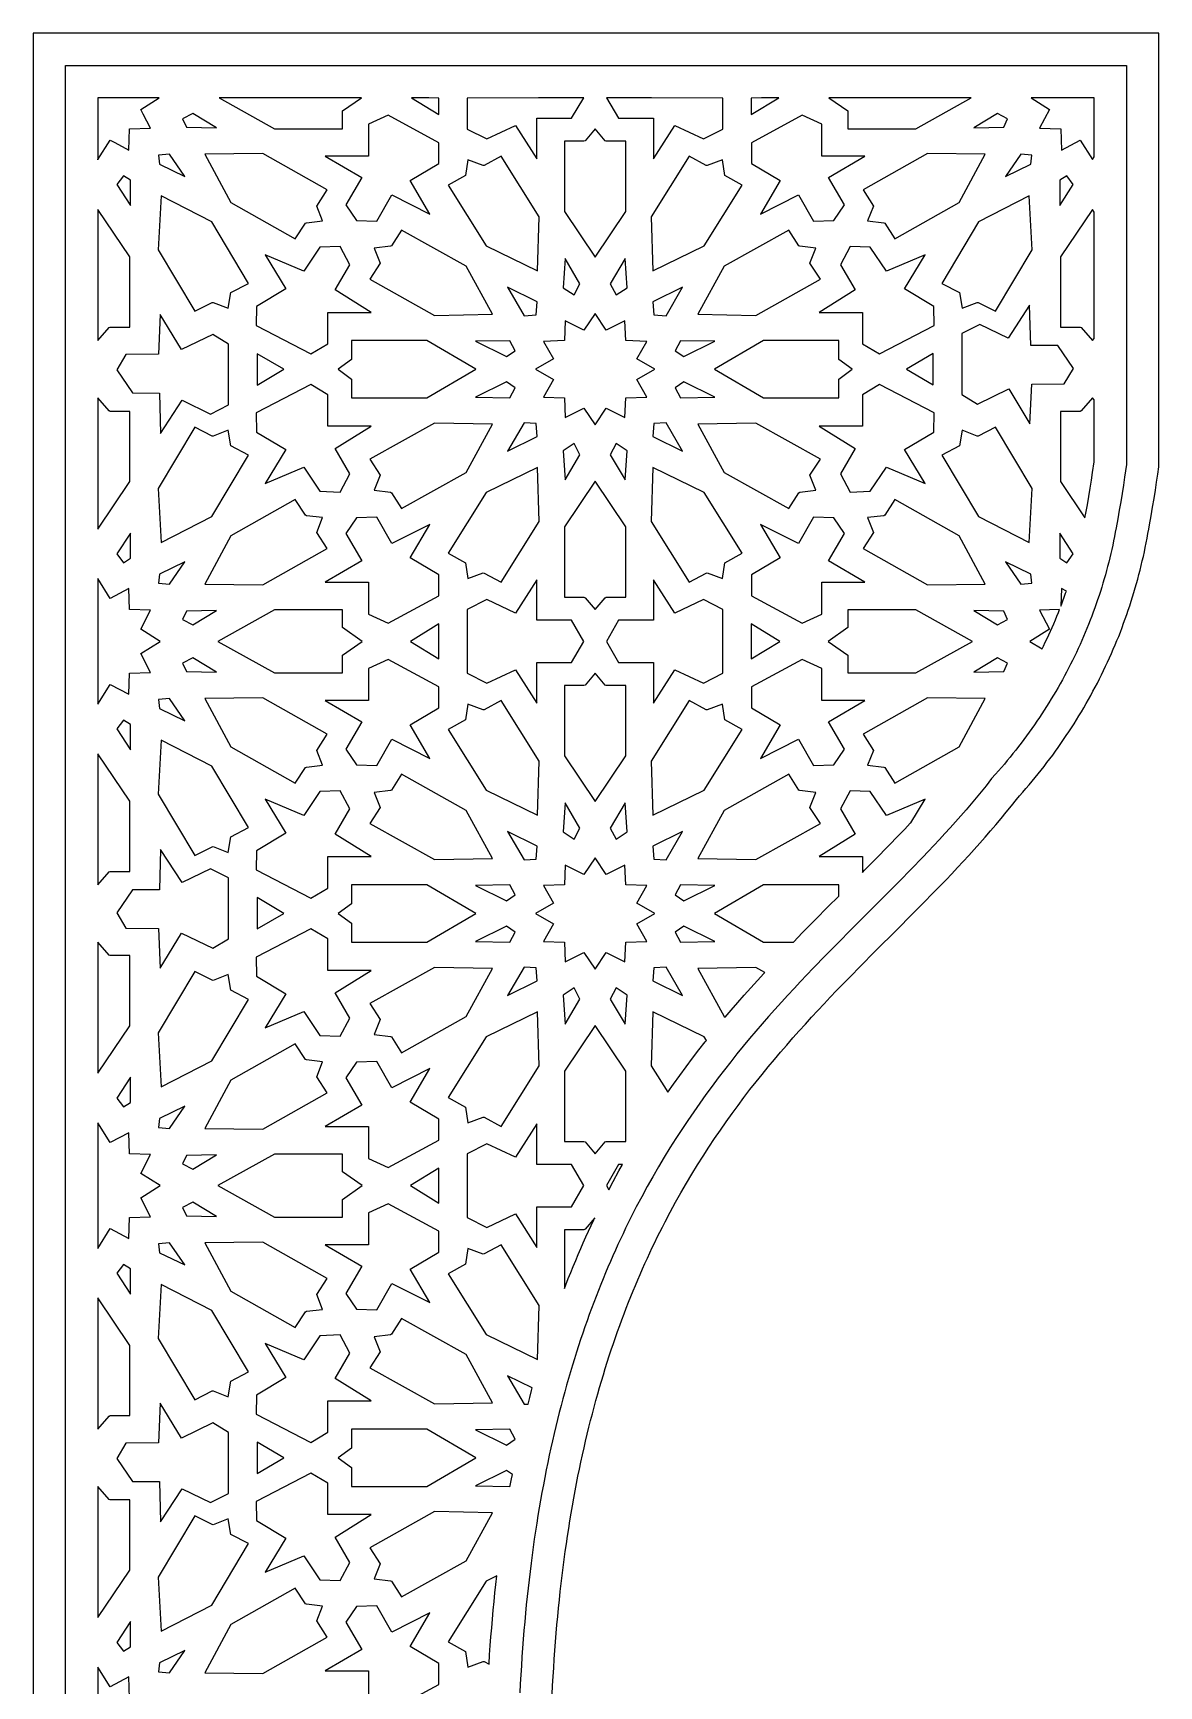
# Model space of a CAD drawing. Extents: x -522 to 521, y -590 to 590.
# Drawn here: x -522 to 0, y -176 to 590 of the extents above; entities that cross this region are included whole.
import ezdxf

# ---------------------------------------------------------------- set-up
doc = ezdxf.new("R2010")
doc.units = 0
doc.layers.add('LAYER_1', color=18, linetype='CONTINUOUS')
doc.layers.add('LAYER_2', color=150, linetype='CONTINUOUS')

msp = doc.modelspace()

# ---------------------------------------------------------------- linework, layer by layer
at = {"layer": 'LAYER_1'}
msp.add_lwpolyline([(-281.55, -179.66), (-281.34, -175.51), (-281.11, -171.39), (-280.87, -167.31), (-280.6, -163.25), (-280.32, -159.23), (-280.02, -155.25), (-279.69, -151.29), (-279.36, -147.37), (-279, -143.47), (-278.62, -139.61), (-278.23, -135.78), (-277.82, -131.98), (-277.39, -128.22), (-276.94, -124.48), (-276.48, -120.77), (-276, -117.1), (-275.5, -113.45), (-274.99, -109.83), (-274.45, -106.25), (-273.9, -102.69), (-273.34, -99.16), (-272.76, -95.66), (-272.16, -92.19), (-271.54, -88.75), (-270.91, -85.33), (-270.26, -81.95), (-269.6, -78.59), (-268.92, -75.26), (-268.23, -71.96), (-267.52, -68.69), (-266.79, -65.44), (-266.05, -62.23), (-265.3, -59.04), (-264.52, -55.87), (-263.74, -52.73), (-262.94, -49.62), (-262.12, -46.54), (-261.29, -43.48), (-260.45, -40.45), (-259.59, -37.44), (-258.72, -34.46), (-257.84, -31.51), (-256.94, -28.58), (-256.02, -25.67), (-255.1, -22.79), (-254.16, -19.94), (-253.21, -17.11), (-252.24, -14.3), (-251.26, -11.52), (-250.27, -8.77), (-249.27, -6.04), (-248.25, -3.33), (-247.23, -0.64), (-246.19, 2.02), (-245.14, 4.66), (-244.08, 7.27), (-243, 9.86), (-241.92, 12.43), (-240.82, 14.98), (-239.71, 17.5), (-238.6, 20), (-237.47, 22.48), (-236.33, 24.94), (-235.18, 27.37), (-234.02, 29.79), (-232.85, 32.18), (-231.67, 34.55), (-230.49, 36.9), (-229.27, 39.27), (-226.87, 43.83), (-224.41, 48.35), (-221.92, 52.79), (-219.4, 57.15), (-216.85, 61.44), (-214.26, 65.65), (-211.65, 69.79), (-209.01, 73.86), (-206.35, 77.86), (-203.66, 81.8), (-200.95, 85.67), (-198.22, 89.47), (-195.47, 93.22), (-192.7, 96.91), (-189.92, 100.54), (-187.11, 104.11), (-184.3, 107.63), (-181.47, 111.1), (-178.62, 114.52), (-175.77, 117.89), (-172.91, 121.22), (-170.04, 124.5), (-167.16, 127.74), (-164.28, 130.94), (-161.39, 134.1), (-158.5, 137.22), (-155.61, 140.31), (-152.72, 143.37), (-149.81, 146.41), (-144.04, 152.37), (-138.28, 158.24), (-132.54, 164.03), (-121.17, 175.41), (-115.56, 181.03), (-110.01, 186.63), (-104.53, 192.21), (-99.11, 197.81), (-96.45, 200.59), (-93.81, 203.39), (-91.19, 206.2), (-88.59, 209.01), (-86.02, 211.84), (-83.48, 214.68), (-80.96, 217.53), (-78.47, 220.39), (-76.02, 223.27), (-73.59, 226.17), (-71.2, 229.09), (-68.84, 232.03), (-66.51, 234.99), (-65.02, 236.65), (-63.55, 238.32), (-62.09, 239.99), (-60.65, 241.68), (-59.22, 243.38), (-57.81, 245.09), (-56.42, 246.81), (-55.04, 248.53), (-53.68, 250.27), (-52.34, 252.02), (-51.01, 253.78), (-49.7, 255.55), (-48.4, 257.33), (-47.13, 259.11), (-45.87, 260.91), (-44.62, 262.72), (-43.4, 264.53), (-42.19, 266.35), (-40.99, 268.19), (-39.82, 270.03), (-38.66, 271.88), (-37.52, 273.74), (-36.39, 275.61), (-35.29, 277.48), (-34.2, 279.37), (-33.12, 281.26), (-32.07, 283.16), (-31.03, 285.07), (-30.01, 286.98), (-29.01, 288.91), (-28.02, 290.84), (-27.05, 292.78), (-26.1, 294.72), (-25.17, 296.68), (-24.25, 298.64), (-23.35, 300.6), (-22.47, 302.58), (-21.61, 304.56), (-20.77, 306.55), (-19.94, 308.54), (-19.13, 310.54), (-18.34, 312.55), (-17.57, 314.57), (-16.82, 316.59), (-16.08, 318.61), (-15.36, 320.64), (-14.66, 322.68), (-13.98, 324.73), (-13.32, 326.78), (-12.67, 328.83), (-12.05, 330.89), (-11.44, 332.96), (-10.85, 335.03), (-10.28, 337.1), (-9.72, 339.18), (-9.19, 341.27), (-8.67, 343.36), (-8.18, 345.46), (-7.7, 347.56), (-7.24, 349.66), (-6.8, 351.77), (-6.38, 353.88), (-5.98, 356), (-5.59, 358.12), (-5.2, 360.19), (-4.82, 362.25), (-4.09, 366.34), (-3.39, 370.37), (-2.74, 374.33), (-2.12, 378.21), (-1.54, 381.97), (-0.99, 385.6), (-0.47, 389.09), (-0.47, 590.02), (-522.05, 590.02), (-522.05, -584.03)], dxfattribs=at)
for points in [[(-491.99, 531.4), (-486.36, 540.44), (-484.14, 539.25), (-477.72, 535.83), (-477.38, 545.64), (-467.57, 545.98), (-470.99, 552.44), (-472.17, 554.67), (-463.64, 560.02), (-491.99, 560.02)], [(-410.15, 545.71), (-378.71, 545.71), (-378.71, 553.97), (-369.97, 560.02), (-435.84, 560.02)], [(-334.02, 552.22), (-334.02, 559.85), (-338.74, 560.02), (-346.74, 560.02)], [(-320.89, 559.85), (-320.89, 545.57), (-311.89, 540.97), (-298.56, 547.24), (-288.62, 531.79), (-288.62, 550.62), (-272.55, 550.62), (-266.96, 560.02), (-287.86, 560.02)], [(-250.78, 550.62), (-234.7, 550.62), (-234.7, 531.79), (-224.76, 547.24), (-211.43, 540.97), (-202.43, 545.57), (-202.43, 559.85), (-235.52, 560.02), (-256.37, 560.02)], [(-189.31, 559.85), (-189.31, 552.22), (-176.58, 560.02), (-184.58, 560.02)], [(-144.61, 553.97), (-144.61, 545.71), (-113.17, 545.71), (-87.49, 560.02), (-153.36, 560.02)], [(-51.15, 554.67), (-55.76, 545.98), (-45.95, 545.64), (-45.61, 535.83), (-36.96, 540.44), (-31.32, 531.39), (-30.47, 532.75), (-30.47, 560.02), (-59.69, 560.02)], [(-452.76, 550.26), (-451.03, 546.4), (-437.11, 546.1), (-448.03, 552.76)], [(-366.69, 547.79), (-366.69, 533.02), (-386.65, 533.02), (-369.72, 523.03), (-377.15, 510.44), (-372.17, 503.2), (-362.82, 502.8), (-355.84, 515.07), (-338.24, 506.16), (-347.35, 521.68), (-334.03, 529.57), (-334.03, 539.24), (-357.61, 551.94)], [(-189.3, 539.24), (-189.3, 529.57), (-175.98, 521.68), (-185.09, 506.16), (-167.49, 515.07), (-160.51, 502.8), (-151.15, 503.2), (-146.18, 510.44), (-153.61, 523.03), (-136.67, 533.02), (-156.64, 533.02), (-156.64, 547.79), (-165.72, 551.94)], [(-86.22, 546.1), (-72.3, 546.4), (-70.57, 550.26), (-75.3, 552.76)], [(-266.35, 540.13), (-266.82, 539.92), (-275.9, 539.92), (-275.9, 507.36), (-261.66, 486.12), (-247.43, 507.36), (-247.43, 539.92), (-256.51, 539.92), (-256.98, 540.13), (-261.66, 545.67)], [(-492.05, 531.32), (-492.05, 531.32), (-491.99, 531.37), (-491.99, 531.4)], [(-463.94, 533.41), (-463.49, 529.27), (-451.75, 523.6), (-458.91, 533.9)], [(-442.42, 533.9), (-430.37, 511.53), (-400.55, 494.63), (-395.84, 501.88), (-395.4, 502.15), (-387.92, 503.02), (-390.65, 509.88), (-385.79, 517.36), (-415.59, 534.25)], [(-313.09, 528.71), (-313.6, 528.67), (-320.64, 531.23), (-321.73, 523.98), (-329.81, 519.55), (-312.2, 491.46), (-288.41, 479.85), (-287.63, 504.89), (-305.25, 533)], [(-235.7, 504.89), (-234.91, 479.85), (-211.13, 491.46), (-193.51, 519.55), (-201.59, 523.98), (-202.68, 531.23), (-209.72, 528.67), (-210.24, 528.71), (-218.08, 533)], [(-137.54, 517.36), (-132.68, 509.88), (-135.41, 503.02), (-127.92, 502.15), (-127.49, 501.88), (-122.78, 494.63), (-92.96, 511.53), (-80.91, 533.9), (-107.73, 534.25)], [(-71.58, 523.6), (-59.84, 529.27), (-59.39, 533.41), (-64.42, 533.9)], [(-483.18, 519.79), (-476.96, 510.17), (-476.93, 521.83), (-480.18, 523.91)], [(-46.4, 521.83), (-46.36, 510.17), (-40.15, 519.79), (-43.15, 523.91)], [(-464.06, 489.55), (-447.07, 461.11), (-439.14, 465.24), (-438.62, 465.27), (-431.64, 462.57), (-430.39, 469.8), (-422.21, 474.06), (-439.19, 502.5), (-462.71, 514.57)], [(-84.13, 502.5), (-101.12, 474.06), (-92.94, 469.8), (-91.68, 462.57), (-84.7, 465.27), (-84.19, 465.24), (-76.26, 461.11), (-59.27, 489.55), (-60.62, 514.57)], [(-492, 447.53), (-486.84, 453.61), (-486.37, 453.82), (-477.29, 453.82), (-477.29, 486.38), (-491.99, 508.32)], [(-46.04, 486.38), (-46.04, 453.82), (-36.96, 453.82), (-36.49, 453.61), (-31.32, 447.53), (-30.47, 448.53), (-30.47, 507.06), (-31.32, 508.32)], [(-356.06, 491.49), (-356.5, 491.22), (-363.98, 490.29), (-361.2, 483.45), (-366, 475.94), (-336.07, 459.25), (-309.25, 459.77), (-321.47, 482.07), (-351.41, 498.77)], [(-201.86, 482.07), (-214.08, 459.77), (-187.26, 459.25), (-157.33, 475.94), (-162.13, 483.45), (-159.35, 490.29), (-166.83, 491.22), (-167.27, 491.49), (-171.92, 498.77)], [(-389.13, 490.8), (-396.61, 479.71), (-414.57, 487.23), (-404.92, 471.5), (-418.5, 463.38), (-418.67, 454.48), (-393.42, 441.37), (-385.5, 446.09), (-385.5, 460.63), (-365.46, 460.63), (-382.17, 471.03), (-375.27, 482.72), (-379.75, 491.19)], [(-148.06, 482.72), (-141.16, 471.03), (-157.87, 460.63), (-137.83, 460.63), (-137.83, 446.09), (-129.9, 441.37), (-104.66, 454.48), (-104.83, 463.38), (-118.41, 471.5), (-108.75, 487.23), (-126.72, 479.71), (-134.2, 490.8), (-143.58, 491.19)], [(-276.52, 472.06), (-271.44, 468.78), (-268.68, 473.9), (-275.51, 485.59)], [(-254.65, 473.9), (-251.89, 468.78), (-246.81, 472.06), (-247.81, 485.59)], [(-294.5, 459.08), (-288.92, 459.47), (-288.47, 465.48), (-302.2, 472.31)], [(-234.86, 465.48), (-234.41, 459.47), (-228.82, 459.08), (-221.13, 472.31)], [(-463.93, 441.22), (-479.01, 441.08), (-483.27, 434.02), (-476.02, 423.33), (-463.46, 423.25), (-462.96, 404.58), (-452.96, 419.97), (-439.81, 413.52), (-431.54, 417.78), (-431.54, 445.95), (-438.84, 450.42), (-453.24, 443.4), (-463.09, 459.58)], [(-266.85, 452.36), (-275.49, 456.66), (-275.83, 447.52), (-285.61, 447.2), (-281.01, 439.13), (-289.31, 434.29), (-281.01, 429.45), (-285.61, 421.38), (-275.83, 421.06), (-275.49, 411.92), (-266.85, 416.22), (-261.66, 408.46), (-256.48, 416.22), (-247.84, 411.92), (-247.5, 421.06), (-237.72, 421.38), (-242.32, 429.45), (-234.02, 434.29), (-242.32, 439.13), (-237.72, 447.2), (-247.5, 447.52), (-247.84, 456.66), (-256.48, 452.36), (-261.66, 460.12)], [(-70.37, 448.61), (-83.52, 455.06), (-91.79, 450.8), (-91.79, 422.63), (-84.48, 418.16), (-70.08, 425.18), (-60.24, 409), (-59.4, 427.36), (-44.32, 427.5), (-40.06, 434.56), (-47.31, 445.25), (-59.86, 445.33), (-60.37, 464)], [(-374.57, 438.83), (-380.71, 434.29), (-374.57, 429.75), (-374.57, 421), (-339.7, 421), (-316.97, 434.29), (-339.7, 447.58), (-374.57, 447.58)], [(-317.09, 447.27), (-302.78, 440.14), (-298.68, 442.88), (-301.15, 447.51)], [(-224.65, 442.88), (-220.55, 440.14), (-206.24, 447.27), (-222.17, 447.51)], [(-206.36, 434.29), (-183.63, 421), (-148.76, 421), (-148.76, 429.75), (-142.62, 434.29), (-148.76, 438.83), (-148.76, 447.58), (-183.63, 447.58)], [(-418.23, 426.96), (-405.95, 434.28), (-418.23, 441.46)], [(-117.38, 434.3), (-105.1, 427.12), (-105.1, 441.62)], [(-418.67, 414.1), (-418.5, 405.2), (-404.92, 397.08), (-414.57, 381.35), (-396.61, 388.87), (-389.13, 377.78), (-379.75, 377.39), (-375.27, 385.86), (-382.17, 397.55), (-365.46, 407.95), (-385.5, 407.95), (-385.5, 422.49), (-393.42, 427.21)], [(-317.09, 421.31), (-301.15, 421.07), (-298.68, 425.7), (-302.78, 428.44)], [(-224.65, 425.7), (-222.17, 421.07), (-206.24, 421.31), (-220.55, 428.44)], [(-137.83, 422.49), (-137.83, 407.95), (-157.87, 407.95), (-141.16, 397.55), (-148.06, 385.86), (-143.58, 377.39), (-134.2, 377.78), (-126.72, 388.87), (-108.75, 381.35), (-118.41, 397.08), (-104.83, 405.2), (-104.66, 414.1), (-129.9, 427.21)], [(-491.99, 360.26), (-477.29, 382.2), (-477.29, 414.76), (-486.37, 414.76), (-486.84, 414.97), (-492, 421.05)], [(-36.49, 414.97), (-36.96, 414.76), (-46.04, 414.76), (-46.04, 382.2), (-34.75, 365.38), (-34.33, 367.65), (-33.64, 371.52), (-32.98, 375.37), (-32.35, 379.15), (-31.75, 382.87), (-31.2, 386.47), (-30.47, 391.31), (-30.47, 420.05), (-31.32, 421.05)], [(-464.06, 379.03), (-462.71, 354.01), (-439.19, 366.08), (-422.21, 394.52), (-430.39, 398.78), (-431.64, 406.01), (-438.62, 403.31), (-439.14, 403.34), (-447.07, 407.47)], [(-366, 392.64), (-361.2, 385.13), (-363.98, 378.29), (-356.5, 377.36), (-356.06, 377.09), (-351.41, 369.81), (-321.47, 386.51), (-309.25, 408.81), (-336.07, 409.33)], [(-302.2, 396.27), (-288.47, 403.1), (-288.92, 409.11), (-294.5, 409.5)], [(-234.41, 409.11), (-234.86, 403.1), (-221.13, 396.27), (-228.82, 409.5)], [(-214.08, 408.81), (-201.86, 386.51), (-171.92, 369.81), (-167.27, 377.09), (-166.83, 377.36), (-159.35, 378.29), (-162.13, 385.13), (-157.33, 392.64), (-187.26, 409.33)], [(-84.19, 403.34), (-84.7, 403.31), (-91.68, 406.01), (-92.94, 398.78), (-101.12, 394.52), (-84.13, 366.08), (-60.62, 354.01), (-59.27, 379.03), (-76.26, 407.47)], [(-276.52, 396.52), (-275.51, 382.99), (-268.68, 394.68), (-271.44, 399.8)], [(-254.65, 394.68), (-247.81, 382.99), (-246.81, 396.52), (-251.89, 399.8)], [(-312.2, 377.12), (-329.81, 349.03), (-321.73, 344.61), (-320.64, 337.35), (-313.6, 339.91), (-313.09, 339.87), (-305.25, 335.58), (-287.63, 363.69), (-288.41, 388.73)], [(-235.7, 363.69), (-218.08, 335.58), (-210.24, 339.87), (-209.72, 339.91), (-202.68, 337.35), (-201.59, 344.61), (-193.51, 349.03), (-211.13, 377.12), (-234.91, 388.73)], [(-275.9, 361.22), (-275.9, 328.66), (-266.82, 328.66), (-266.35, 328.45), (-261.66, 322.91), (-256.98, 328.45), (-256.51, 328.66), (-247.43, 328.66), (-247.43, 361.22), (-261.66, 382.46)], [(-430.37, 357.05), (-442.42, 334.68), (-415.59, 334.33), (-385.79, 351.22), (-390.65, 358.7), (-387.92, 365.56), (-395.4, 366.43), (-395.84, 366.7), (-400.55, 373.95)], [(-127.49, 366.7), (-127.92, 366.43), (-135.41, 365.56), (-132.68, 358.7), (-137.54, 351.22), (-107.73, 334.33), (-80.91, 334.68), (-92.96, 357.05), (-122.78, 373.95)], [(-372.17, 365.38), (-377.15, 358.14), (-369.72, 345.55), (-386.65, 335.56), (-366.69, 335.56), (-366.69, 320.79), (-357.61, 316.64), (-334.03, 329.34), (-334.03, 339.01), (-347.35, 346.9), (-338.24, 362.42), (-355.84, 353.51), (-362.82, 365.78)], [(-167.49, 353.51), (-185.09, 362.42), (-175.98, 346.9), (-189.3, 339.01), (-189.3, 329.34), (-165.72, 316.64), (-156.64, 320.79), (-156.64, 335.56), (-136.67, 335.56), (-153.61, 345.55), (-146.18, 358.14), (-151.15, 365.38), (-160.51, 365.78)], [(-483.18, 348.79), (-480.18, 344.67), (-476.93, 346.76), (-476.96, 358.41)], [(-46.4, 346.76), (-43.15, 344.67), (-40.15, 348.79), (-46.36, 358.41)], [(-463.49, 339.31), (-463.94, 335.17), (-458.91, 334.68), (-451.75, 344.98)], [(-64.42, 334.68), (-59.39, 335.17), (-59.84, 339.31), (-71.58, 344.98)], [(-492.05, 279.17), (-486.36, 288.29), (-477.72, 283.68), (-477.38, 293.49), (-467.57, 293.83), (-472.17, 302.52), (-463.09, 308.22), (-472.17, 313.91), (-467.57, 322.6), (-477.38, 322.94), (-477.72, 332.75), (-486.36, 328.14), (-492.05, 337.26)], [(-298.56, 321.35), (-311.89, 327.61), (-320.89, 323.01), (-320.89, 308.22), (-320.89, 293.42), (-311.89, 288.82), (-298.56, 295.09), (-288.62, 279.64), (-288.62, 298.47), (-272.55, 298.47), (-266.89, 308.22), (-272.55, 317.96), (-288.62, 317.96), (-288.62, 336.79)], [(-234.7, 317.96), (-250.78, 317.96), (-256.44, 308.22), (-250.78, 298.47), (-234.7, 298.47), (-234.7, 279.64), (-224.76, 295.09), (-211.43, 288.82), (-202.43, 293.42), (-202.43, 308.22), (-202.43, 323.01), (-211.43, 327.61), (-224.76, 321.34), (-234.7, 336.79)], [(-45.9, 324.49), (-45.63, 325.18), (-44.97, 326.96), (-44.32, 328.73), (-43.69, 330.51), (-43.34, 331.54), (-45.61, 332.75)], [(-451.03, 322.18), (-452.76, 318.32), (-448.03, 315.82), (-437.11, 322.48)], [(-436.41, 308.22), (-410.15, 293.56), (-378.71, 293.56), (-378.71, 301.82), (-369.55, 308.22), (-378.71, 314.61), (-378.71, 322.87), (-410.15, 322.87)], [(-144.61, 314.61), (-153.78, 308.22), (-144.61, 301.82), (-144.61, 293.56), (-113.17, 293.56), (-86.92, 308.22), (-113.17, 322.87), (-144.61, 322.87)], [(-75.3, 315.82), (-70.57, 318.32), (-72.3, 322.18), (-86.22, 322.48)], [(-55.76, 322.6), (-51.15, 313.91), (-60.24, 308.22), (-54.63, 304.7), (-53.95, 306.06), (-53.11, 307.77), (-52.29, 309.49), (-51.49, 311.21), (-50.7, 312.94), (-49.93, 314.67), (-49.17, 316.41), (-48.43, 318.15), (-47.71, 319.9), (-47, 321.66), (-46.5, 322.92)], [(-347.24, 308.22), (-334.02, 300.07), (-334.02, 308.22), (-334.02, 316.36)], [(-189.31, 308.22), (-189.31, 300.07), (-176.09, 308.22), (-189.31, 316.36)], [(-452.76, 298.11), (-451.03, 294.26), (-437.11, 293.95), (-448.03, 300.61)], [(-366.69, 295.64), (-366.69, 280.87), (-386.65, 280.87), (-369.72, 270.89), (-377.15, 258.29), (-372.17, 251.05), (-362.82, 250.65), (-355.84, 262.92), (-338.24, 254.01), (-347.35, 269.53), (-334.03, 277.42), (-334.03, 287.09), (-357.61, 299.79)], [(-189.3, 287.09), (-189.3, 277.42), (-175.98, 269.53), (-185.09, 254.01), (-167.49, 262.92), (-160.51, 250.65), (-151.15, 251.05), (-146.18, 258.29), (-153.61, 270.89), (-136.67, 280.87), (-156.64, 280.87), (-156.64, 295.64), (-165.72, 299.79)], [(-86.22, 293.95), (-72.3, 294.26), (-70.57, 298.11), (-75.3, 300.61)], [(-266.35, 287.99), (-266.82, 287.77), (-275.9, 287.77), (-275.9, 255.21), (-261.66, 233.97), (-247.43, 255.21), (-247.43, 287.77), (-256.51, 287.77), (-256.98, 287.99), (-261.66, 293.52)], [(-463.94, 281.26), (-463.49, 277.12), (-451.75, 271.46), (-458.91, 281.75)], [(-442.42, 281.75), (-430.37, 259.38), (-400.55, 242.48), (-395.84, 249.73), (-395.4, 250), (-387.92, 250.87), (-390.65, 257.73), (-385.79, 265.21), (-415.59, 282.1)], [(-313.09, 276.56), (-313.6, 276.52), (-320.64, 279.08), (-321.73, 271.83), (-329.81, 267.4), (-312.2, 239.31), (-288.41, 227.7), (-287.63, 252.74), (-305.25, 280.85)], [(-235.7, 252.74), (-234.91, 227.7), (-211.13, 239.31), (-193.51, 267.4), (-201.59, 271.83), (-202.68, 279.08), (-209.72, 276.52), (-210.24, 276.56), (-218.08, 280.85)], [(-137.54, 265.21), (-132.68, 257.73), (-135.41, 250.87), (-127.92, 250), (-127.49, 249.73), (-122.78, 242.48), (-92.96, 259.38), (-80.91, 281.75), (-107.73, 282.1)], [(-483.18, 267.64), (-476.96, 258.02), (-476.93, 269.68), (-480.18, 271.76)], [(-464.06, 237.4), (-447.07, 208.96), (-439.14, 213.09), (-438.62, 213.12), (-431.64, 210.42), (-430.39, 217.65), (-422.21, 221.92), (-439.19, 250.35), (-462.71, 262.42)], [(-492, 195.38), (-486.84, 201.46), (-486.37, 201.67), (-477.29, 201.67), (-477.29, 234.23), (-491.99, 256.17)], [(-356.06, 239.34), (-356.5, 239.07), (-363.98, 238.15), (-361.2, 231.3), (-366, 223.79), (-336.07, 207.1), (-309.25, 207.62), (-321.47, 229.92), (-351.41, 246.62)], [(-201.86, 229.92), (-214.08, 207.62), (-187.26, 207.1), (-157.33, 223.79), (-162.13, 231.3), (-159.35, 238.15), (-166.83, 239.07), (-167.27, 239.34), (-171.92, 246.62)], [(-389.13, 238.65), (-396.61, 227.56), (-414.57, 235.08), (-404.92, 219.35), (-418.5, 211.23), (-418.67, 202.33), (-393.42, 189.22), (-385.5, 193.94), (-385.5, 208.48), (-365.46, 208.48), (-382.17, 218.88), (-375.27, 230.57), (-379.75, 239.04)], [(-148.06, 230.57), (-141.16, 218.88), (-157.87, 208.48), (-137.83, 208.48), (-137.83, 201.19), (-136.82, 202.19), (-131.36, 207.7), (-126.01, 213.15), (-120.74, 218.6), (-118.21, 221.25), (-115.68, 223.93), (-115.44, 224.18), (-108.75, 235.08), (-126.72, 227.56), (-134.2, 238.65), (-143.58, 239.04)], [(-276.52, 219.91), (-271.44, 216.63), (-268.68, 221.75), (-275.51, 233.44)], [(-254.65, 221.75), (-251.89, 216.63), (-246.81, 219.91), (-247.81, 233.44)], [(-294.5, 206.93), (-288.92, 207.32), (-288.47, 213.33), (-302.2, 220.16)], [(-234.86, 213.33), (-234.41, 207.32), (-228.82, 206.93), (-221.13, 220.16)], [(-463.46, 193.18), (-476.02, 193.1), (-483.27, 182.41), (-479.01, 175.35), (-463.93, 175.21), (-463.09, 156.85), (-453.24, 173.03), (-438.84, 166.01), (-431.54, 170.48), (-431.54, 198.65), (-439.81, 202.91), (-452.96, 196.47), (-462.96, 211.85)], [(-266.85, 200.21), (-275.49, 204.51), (-275.83, 195.37), (-285.61, 195.05), (-281.01, 186.98), (-289.31, 182.14), (-281.01, 177.3), (-285.61, 169.23), (-275.83, 168.91), (-275.49, 159.78), (-266.85, 164.07), (-261.66, 156.31), (-256.48, 164.07), (-247.84, 159.77), (-247.5, 168.91), (-237.72, 169.23), (-242.32, 177.3), (-234.02, 182.14), (-242.32, 186.98), (-237.72, 195.05), (-247.5, 195.37), (-247.84, 204.51), (-256.48, 200.21), (-261.66, 207.97)], [(-374.57, 186.68), (-380.71, 182.14), (-374.57, 177.6), (-374.57, 168.85), (-339.7, 168.85), (-316.97, 182.14), (-339.7, 195.43), (-374.57, 195.43)], [(-317.09, 195.12), (-302.78, 187.99), (-298.68, 190.73), (-301.15, 195.37)], [(-224.65, 190.73), (-220.55, 187.99), (-206.24, 195.12), (-222.17, 195.37)], [(-206.36, 182.14), (-183.63, 168.85), (-169.84, 168.85), (-165.53, 173.31), (-159.63, 179.31), (-153.8, 185.2), (-148.76, 190.24), (-148.76, 195.43), (-183.63, 195.43)], [(-418.23, 174.97), (-405.95, 182.15), (-418.23, 189.48)], [(-317.09, 169.16), (-301.15, 168.92), (-298.68, 173.56), (-302.78, 176.29)], [(-224.65, 173.56), (-222.17, 168.92), (-206.24, 169.17), (-220.55, 176.29)], [(-491.99, 108.11), (-477.29, 130.05), (-477.29, 162.61), (-486.37, 162.61), (-486.84, 162.82), (-492, 168.9)], [(-418.67, 161.95), (-418.5, 153.05), (-404.92, 144.94), (-414.57, 129.2), (-396.61, 136.72), (-389.13, 125.64), (-379.75, 125.24), (-375.27, 133.71), (-382.17, 145.4), (-365.46, 155.81), (-385.5, 155.81), (-385.5, 170.34), (-393.42, 175.06)], [(-464.06, 126.88), (-462.71, 101.86), (-439.19, 113.93), (-422.21, 142.37), (-430.39, 146.63), (-431.64, 153.86), (-438.62, 151.16), (-439.14, 151.19), (-447.07, 155.32)], [(-366, 140.49), (-361.2, 132.98), (-363.98, 126.14), (-356.5, 125.21), (-356.06, 124.95), (-351.41, 117.66), (-321.47, 134.36), (-309.25, 156.66), (-336.07, 157.18)], [(-302.2, 144.12), (-288.47, 150.95), (-288.92, 156.96), (-294.5, 157.35)], [(-234.41, 156.96), (-234.86, 150.95), (-221.13, 144.12), (-228.82, 157.35)], [(-214.08, 156.66), (-201.86, 134.36), (-201.37, 134.09), (-198.59, 137.36), (-195.57, 140.88), (-192.55, 144.33), (-189.52, 147.74), (-186.5, 151.09), (-183.48, 154.4), (-183.07, 154.85), (-187.26, 157.18)], [(-276.52, 144.37), (-275.51, 130.84), (-268.68, 142.53), (-271.44, 147.65)], [(-254.65, 142.53), (-247.81, 130.84), (-246.81, 144.37), (-251.89, 147.65)], [(-312.2, 124.97), (-329.81, 96.88), (-321.73, 92.46), (-320.64, 85.2), (-313.6, 87.76), (-313.09, 87.72), (-305.25, 83.44), (-287.63, 111.54), (-288.41, 136.58)], [(-275.9, 109.07), (-275.9, 76.51), (-266.82, 76.51), (-266.35, 76.3), (-261.66, 70.76), (-256.98, 76.3), (-256.51, 76.51), (-247.43, 76.51), (-247.43, 109.07), (-261.66, 130.31)], [(-235.7, 111.54), (-228.03, 99.3), (-225.43, 103.01), (-222.5, 107.1), (-219.56, 111.11), (-216.59, 115.05), (-213.62, 118.93), (-210.63, 122.74), (-210.13, 123.37), (-211.13, 124.97), (-234.91, 136.58)], [(-430.37, 104.91), (-442.42, 82.53), (-415.59, 82.18), (-385.79, 99.07), (-390.65, 106.55), (-387.92, 113.41), (-395.4, 114.28), (-395.84, 114.55), (-400.55, 121.8)], [(-372.17, 113.23), (-377.15, 105.99), (-369.72, 93.4), (-386.65, 83.41), (-366.69, 83.41), (-366.69, 68.64), (-357.61, 64.49), (-334.03, 77.19), (-334.03, 86.86), (-347.35, 94.75), (-338.24, 110.27), (-355.84, 101.36), (-362.82, 113.63)], [(-483.18, 96.64), (-480.18, 92.52), (-476.93, 94.61), (-476.96, 106.26)], [(-463.49, 87.17), (-463.94, 83.02), (-458.91, 82.53), (-451.75, 92.83)], [(-492.05, 27.02), (-486.36, 36.14), (-477.72, 31.53), (-477.38, 41.34), (-467.57, 41.68), (-472.17, 50.37), (-463.09, 56.07), (-472.17, 61.76), (-467.57, 70.45), (-477.38, 70.79), (-477.72, 80.61), (-486.36, 75.99), (-492.05, 85.11)], [(-298.56, 69.2), (-311.89, 75.46), (-320.89, 70.86), (-320.89, 56.07), (-320.89, 41.27), (-311.89, 36.67), (-298.56, 42.94), (-288.62, 27.49), (-288.62, 46.32), (-272.55, 46.32), (-266.89, 56.07), (-272.55, 65.81), (-288.62, 65.81), (-288.62, 84.64)], [(-451.03, 70.03), (-452.76, 66.17), (-448.03, 63.67), (-437.11, 70.33)], [(-436.41, 56.07), (-410.15, 41.41), (-378.71, 41.41), (-378.71, 49.67), (-369.55, 56.07), (-378.71, 62.46), (-378.71, 70.72), (-410.15, 70.72)], [(-347.24, 56.07), (-334.02, 47.92), (-334.02, 56.07), (-334.02, 64.21)], [(-256.44, 56.07), (-255.33, 54.17), (-253.32, 57.99), (-250.67, 62.86), (-249.01, 65.81), (-250.78, 65.81)], [(-452.76, 45.96), (-451.03, 42.11), (-437.11, 41.8), (-448.03, 48.46)], [(-366.69, 43.49), (-366.69, 28.72), (-386.65, 28.72), (-369.72, 18.74), (-377.15, 6.14), (-372.17, -1.1), (-362.82, -1.49), (-355.84, 10.77), (-338.24, 1.86), (-347.35, 17.38), (-334.03, 25.28), (-334.03, 34.94), (-357.61, 47.64)], [(-266.35, 35.84), (-266.82, 35.62), (-275.9, 35.62), (-275.9, 8.37), (-275.21, 10.17), (-274.1, 13.02), (-272.97, 15.85), (-271.83, 18.66), (-270.68, 21.44), (-269.51, 24.2), (-268.34, 26.93), (-267.15, 29.64), (-265.94, 32.33), (-264.73, 35), (-263.51, 37.64), (-262.27, 40.26), (-261.84, 41.16)], [(-463.94, 29.11), (-463.49, 24.97), (-451.75, 19.31), (-458.91, 29.6)], [(-442.42, 29.6), (-430.37, 7.23), (-400.55, -9.67), (-395.84, -2.42), (-395.4, -2.15), (-387.92, -1.28), (-390.65, 5.58), (-385.79, 13.06), (-415.59, 29.95)], [(-313.09, 24.41), (-313.6, 24.37), (-320.64, 26.93), (-321.73, 19.68), (-329.81, 15.26), (-312.2, -12.84), (-288.41, -24.45), (-287.63, 0.6), (-305.25, 28.7)], [(-483.18, 15.49), (-476.96, 5.87), (-476.93, 17.53), (-480.18, 19.61)], [(-464.06, -14.75), (-447.07, -43.19), (-439.14, -39.06), (-438.62, -39.03), (-431.64, -41.73), (-430.39, -34.5), (-422.21, -30.23), (-439.19, -1.8), (-462.71, 10.27)], [(-492, -56.77), (-486.84, -50.69), (-486.37, -50.48), (-477.29, -50.48), (-477.29, -17.91), (-491.99, 4.02)], [(-356.06, -12.81), (-356.5, -13.08), (-363.98, -14), (-361.2, -20.85), (-366, -28.36), (-336.07, -45.05), (-309.25, -44.53), (-321.47, -22.23), (-351.41, -5.53)], [(-389.13, -13.5), (-396.61, -24.59), (-414.57, -17.07), (-404.92, -32.8), (-418.5, -40.92), (-418.67, -49.82), (-393.42, -62.93), (-385.5, -58.21), (-385.5, -43.67), (-365.46, -43.67), (-382.17, -33.27), (-375.27, -21.58), (-379.75, -13.11)], [(-294.5, -45.21), (-292.75, -45.09), (-291.97, -42.05), (-291.1, -38.78), (-290.8, -37.66), (-302.2, -31.98)], [(-463.93, -63.08), (-479.01, -63.22), (-483.27, -70.28), (-476.02, -80.96), (-463.46, -81.05), (-462.96, -99.72), (-452.96, -84.33), (-439.81, -90.77), (-431.54, -86.51), (-431.54, -58.35), (-438.84, -53.88), (-453.24, -60.9), (-463.09, -44.72)], [(-374.57, -65.47), (-380.71, -70.01), (-374.57, -74.55), (-374.57, -83.3), (-339.7, -83.3), (-316.97, -70.01), (-339.7, -56.72), (-374.57, -56.72)], [(-317.09, -57.03), (-302.78, -64.16), (-298.68, -61.42), (-301.15, -56.78)], [(-418.23, -77.34), (-405.95, -70.01), (-418.23, -62.84)], [(-317.09, -82.98), (-301.15, -83.23), (-300.97, -82.88), (-300.39, -79.79), (-300, -77.72), (-302.78, -75.86)], [(-491.99, -144.04), (-477.29, -122.1), (-477.29, -89.54), (-486.37, -89.54), (-486.84, -89.33), (-492, -83.24)], [(-418.67, -90.2), (-418.5, -99.1), (-404.92, -107.21), (-414.57, -122.95), (-396.61, -115.43), (-389.13, -126.51), (-379.75, -126.91), (-375.27, -118.44), (-382.17, -106.75), (-365.46, -96.34), (-385.5, -96.34), (-385.5, -81.81), (-393.42, -77.09)], [(-464.06, -125.27), (-462.71, -150.29), (-439.19, -138.21), (-422.21, -109.78), (-430.39, -105.52), (-431.64, -98.29), (-438.62, -100.99), (-439.14, -100.96), (-447.07, -96.82)], [(-366, -111.66), (-361.2, -119.17), (-363.98, -126.01), (-356.5, -126.94), (-356.06, -127.2), (-351.41, -134.49), (-321.47, -117.79), (-309.25, -95.49), (-336.07, -94.96)], [(-312.2, -127.18), (-329.81, -155.27), (-321.73, -159.69), (-320.64, -166.95), (-313.6, -164.39), (-313.09, -164.42), (-310.82, -165.66), (-310.81, -165.42), (-310.53, -161.22), (-310.24, -157.04), (-309.92, -152.9), (-309.59, -148.79), (-309.24, -144.7), (-308.87, -140.65), (-308.47, -136.63), (-308.06, -132.64), (-307.64, -128.68), (-307.19, -124.74), (-307.19, -124.73)], [(-430.37, -147.24), (-442.42, -169.62), (-415.59, -169.97), (-385.79, -153.08), (-390.65, -145.6), (-387.92, -138.74), (-395.4, -137.87), (-395.84, -137.6), (-400.55, -130.35)], [(-372.17, -138.92), (-377.15, -146.16), (-369.72, -158.75), (-386.65, -168.74), (-366.69, -168.74), (-366.69, -183.51), (-357.61, -187.66), (-334.03, -174.96), (-334.03, -165.29), (-347.35, -157.4), (-338.24, -141.88), (-355.84, -150.79), (-362.82, -138.52)], [(-483.18, -155.51), (-480.18, -159.63), (-476.93, -157.54), (-476.96, -145.89)], [(-463.49, -164.98), (-463.94, -169.12), (-458.91, -169.61), (-451.75, -159.32)], [(-492.05, -225.13), (-486.36, -216), (-477.72, -220.62), (-477.38, -210.81), (-467.57, -210.47), (-472.17, -201.78), (-463.09, -196.08), (-472.17, -190.39), (-467.57, -181.7), (-477.38, -181.36), (-477.72, -171.54), (-486.36, -176.16), (-492.05, -167.03)]]:
    msp.add_lwpolyline(points, close=True, dxfattribs=at)
at = {"layer": 'LAYER_2'}
msp.add_lwpolyline([(-507.05, -573.37), (-507.05, 575.02), (-15.47, 575.02), (-15.47, 390.2), (-16.37, 384.22), (-16.94, 380.54), (-17.54, 376.74), (-18.18, 372.87), (-18.86, 368.93), (-19.58, 364.95), (-20.34, 360.83), (-20.72, 358.74), (-21.1, 356.75), (-21.5, 354.77), (-21.91, 352.79), (-22.34, 350.82), (-22.79, 348.85), (-23.25, 346.89), (-23.74, 344.93), (-24.24, 342.97), (-24.76, 341.02), (-25.29, 339.07), (-25.85, 337.13), (-26.42, 335.19), (-27, 333.26), (-27.61, 331.33), (-28.23, 329.41), (-28.87, 327.49), (-29.53, 325.58), (-30.2, 323.67), (-30.89, 321.77), (-31.6, 319.87), (-32.32, 317.98), (-33.07, 316.1), (-33.83, 314.22), (-34.6, 312.35), (-35.39, 310.48), (-36.2, 308.62), (-37.03, 306.77), (-37.87, 304.92), (-38.73, 303.08), (-39.61, 301.25), (-40.5, 299.42), (-41.41, 297.6), (-42.34, 295.78), (-43.28, 293.98), (-44.24, 292.18), (-45.21, 290.38), (-46.2, 288.6), (-47.21, 286.82), (-48.24, 285.05), (-49.28, 283.29), (-50.33, 281.53), (-51.41, 279.79), (-52.5, 278.05), (-53.6, 276.31), (-54.72, 274.59), (-55.86, 272.88), (-57.01, 271.17), (-58.18, 269.47), (-59.37, 267.78), (-60.57, 266.1), (-61.79, 264.43), (-63.02, 262.76), (-64.27, 261.11), (-65.53, 259.46), (-66.81, 257.83), (-68.11, 256.2), (-69.42, 254.58), (-70.75, 252.98), (-72.09, 251.38), (-73.45, 249.79), (-74.82, 248.21), (-76.21, 246.64), (-78, 244.66), (-80.59, 241.36), (-82.85, 238.54), (-85.15, 235.74), (-87.48, 232.95), (-89.85, 230.17), (-92.25, 227.41), (-94.68, 224.65), (-97.15, 221.89), (-99.65, 219.15), (-102.18, 216.4), (-104.74, 213.66), (-107.33, 210.92), (-109.93, 208.2), (-115.27, 202.68), (-120.68, 197.17), (-126.19, 191.61), (-131.79, 186.01), (-143.17, 174.61), (-148.96, 168.78), (-154.79, 162.84), (-160.62, 156.81), (-163.59, 153.71), (-166.53, 150.59), (-169.48, 147.44), (-172.44, 144.25), (-175.39, 141.01), (-178.34, 137.74), (-181.29, 134.41), (-184.24, 131.05), (-187.18, 127.63), (-190.12, 124.16), (-193.05, 120.64), (-195.96, 117.06), (-198.87, 113.42), (-201.77, 109.73), (-204.65, 105.98), (-207.51, 102.16), (-210.36, 98.29), (-213.19, 94.34), (-216, 90.33), (-218.79, 86.25), (-221.55, 82.1), (-224.29, 77.87), (-227, 73.57), (-229.68, 69.2), (-232.33, 64.74), (-234.96, 60.21), (-237.54, 55.6), (-240.09, 50.91), (-242.58, 46.19), (-243.85, 43.71), (-245.09, 41.27), (-246.31, 38.81), (-247.52, 36.33), (-248.73, 33.82), (-249.92, 31.29), (-251.1, 28.74), (-252.27, 26.17), (-253.43, 23.57), (-254.58, 20.95), (-255.71, 18.31), (-256.84, 15.65), (-257.95, 12.96), (-259.05, 10.25), (-260.14, 7.52), (-261.22, 4.76), (-262.28, 1.98), (-263.33, -0.82), (-264.37, -3.65), (-265.4, -6.5), (-266.41, -9.38), (-267.41, -12.28), (-268.39, -15.2), (-269.36, -18.15), (-270.32, -21.13), (-271.26, -24.13), (-272.19, -27.15), (-273.1, -30.2), (-274, -33.28), (-274.89, -36.38), (-275.76, -39.51), (-276.61, -42.66), (-277.45, -45.84), (-278.28, -49.04), (-279.09, -52.27), (-279.88, -55.53), (-280.66, -58.82), (-281.42, -62.13), (-282.17, -65.46), (-282.9, -68.83), (-283.61, -72.22), (-284.31, -75.64), (-284.99, -79.09), (-285.65, -82.56), (-286.3, -86.06), (-286.93, -89.59), (-287.55, -93.15), (-288.14, -96.74), (-288.72, -100.36), (-289.28, -104), (-289.83, -107.67), (-290.36, -111.38), (-290.87, -115.11), (-291.36, -118.87), (-291.83, -122.66), (-292.29, -126.48), (-292.73, -130.33), (-293.15, -134.21), (-293.55, -138.12), (-293.93, -142.06), (-294.3, -146.04), (-294.64, -150.04), (-294.97, -154.07), (-295.28, -158.14), (-295.57, -162.24), (-295.84, -166.37), (-296.09, -170.53), (-296.32, -174.72), (-296.53, -178.95)], dxfattribs=at)

doc.saveas('drawing.dxf')
